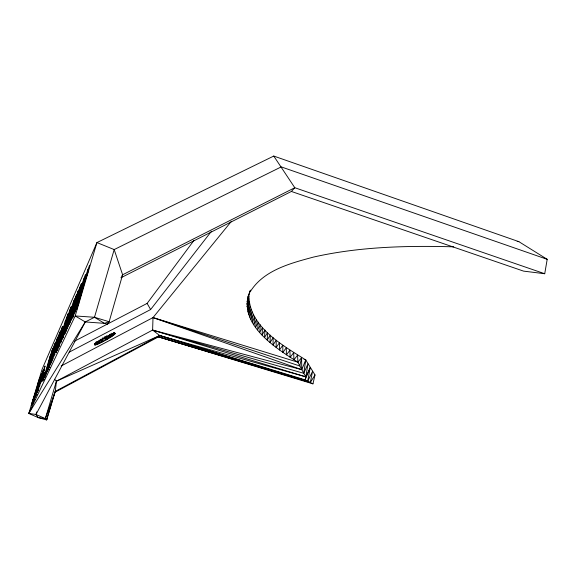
<?xml version="1.0" encoding="UTF-8"?>
<svg xmlns="http://www.w3.org/2000/svg" width="576" height="576" viewBox="0 0 576 576"><rect width="100%" height="100%" fill="white"/><g stroke="black" fill="none" stroke-linecap="round" stroke-linejoin="round"><path stroke-width="0.86" d="M120.866 277.79L291.377 191.455L523.577 271.123L544.723 273.73L547.2 259.322L518.846 241.646L273.751 156.053L96.934 242.575L42.113 369.202L28.8 413.453L38.16 417.578L46.606 419.947L55.339 391.349L56.39 381.211L54.569 379.238M248.933 294.451C248.321 326.47 282.24 345.038 305.755 359.942L314.993 374.933L312.955 383.861L158.486 336.852L54.763 392.357L46.606 419.947L45.324 418.601L35.993 414.468L28.8 413.453L75.19 315.95L96.934 242.575L114.185 249.574L281.232 166.896L547.2 259.322M312.955 383.861L305.136 379.858L305.834 376.855L303.754 373.298L305.755 359.942L304.042 359.417M310.234 367.61L307.706 381.197L158.486 336.852L159.689 335.542L305.834 376.855L310.234 367.61L305.136 379.858L159.689 335.542L152.618 330.07L153.007 317.585L231.415 221.306M250.474 290.225C235.822 323.107 274.774 347.371 297.893 362.196L303.754 373.298L307.958 363.823L305.834 376.855L152.618 330.07L56.39 381.211L45.324 418.601L38.16 417.578L35.993 414.468L36.756 411.912M158.486 336.852L310.313 382.536L312.574 371.311L307.706 381.197L159.689 335.542L56.39 381.211M305.755 359.942L301.738 369.67L153.007 317.585L297.893 362.196L301.608 357.545L299.786 365.969L153.007 317.585L61.164 365.983M77.94 302.659L84.78 279.367L86.58 274.802L79.675 298.325L77.94 302.659L79.042 302.998M76.802 309.506L77.364 307.188L76.27 306.857L84.672 278.546L89.597 265.14L79.733 299.369L74.945 312.257L76.27 306.857M75.226 311.177L74.16 310.846L74.448 309.665L82.512 283.932L81.432 287.762L82.454 285.494L85.428 274.586L80.741 287.366L71.273 320.098L73.03 316.339L80.676 291.485L78.97 295.265L76.464 303.682L77.155 302.17L78.235 302.501M73.102 317.369L73.476 315.842M248.724 294.35L247.118 301.795L248.753 296.165L246.982 304.315L248.724 298.742L247.075 306.842L248.933 301.334L247.399 309.384L249.358 303.934L247.946 311.933L250.013 306.54L248.717 314.489L250.884 309.154L249.696 317.052L251.957 311.767L250.884 319.615L253.246 314.381L252.274 322.178L254.729 316.994L253.858 324.749L256.406 319.608L255.636 327.305L258.271 322.214L257.602 329.868L260.323 324.814L259.747 332.417L262.555 327.413L262.066 334.966L264.96 329.998L264.557 337.507L267.538 332.575L267.214 340.034L270.274 335.138L270.036 342.554L273.175 337.694L273.01 345.06L276.228 340.229L276.142 347.551L279.439 342.756L279.418 350.035L282.787 345.262L282.845 352.498L286.286 347.76L286.409 354.953L289.915 350.237L290.102 357.386L293.681 352.692L293.933 359.798L297.583 355.133L297.893 362.196M74.786 301.176L72.403 307.066L62.899 338.018L71.82 307.901L70.934 309.888L61.049 341.978M73.901 303.235L64.822 333.9L76.586 294.602L74.045 301.068L75.024 301.363L75.686 299.347M74.045 301.068L74.462 299.426L70.402 310.608L60.984 342.216L60.048 341.935L69.725 310.154L71.237 306.734L62.575 336.478L58.795 346.81L60.048 341.935M62.28 338.933L61.33 338.652L67.846 316.814M69.631 315.23L68.681 314.942L61.33 338.652M45.59 374.717L44.798 374.486L50.011 356.4L52.97 348.098L51.876 352.217M47.16 367.963L50.292 356.17L50.868 354.881L51.653 355.111M47.916 366.984L48.586 364.378M50.818 359.561L50.011 359.323L53.028 350.035L53.834 350.28M54.36 355.918L53.489 355.658L59.522 335.477M56.642 350.136L55.901 353.002L59.724 342.634L68.148 313.726L65.117 321.746L56.642 350.136L57.557 350.41L58.442 347.422M66.622 321.898L65.7 321.617L58.766 344.218L59.688 344.491M55.31 344.923L46.303 373.536L54.346 346.673L57.521 337.788L47.628 370.699L55.31 344.923L56.138 345.168M52.366 358.553L51.156 363.146L54.497 353.938L62.561 326.369L59.134 335.916L52.366 358.553L53.23 358.805M37.613 388.858L38.297 386.273M44.798 374.486L45.648 371.563L42.71 381.226L45.583 373.212M50.868 354.881L50.018 357.833L50.558 356.616L51.358 356.846M40.622 377.503L41.638 373.774L34.531 396.749L35.222 396.943M36.468 391.32L39.37 380.657L39.809 379.67L40.5 379.872M38.369 390.197L37.649 389.988L39.478 385.013L35.748 396.115L45.079 365.969L40.536 380.297L41.256 380.498M38.693 384.221L38.909 383.393L38.232 383.198L33.07 399.924L33.746 400.118M39.744 382.486L39.046 382.284L39.809 379.67M38.966 383.774L41.458 375.977L38.966 383.774L39.665 383.976M34.531 396.749L35.287 394.157L31.291 405.662L32.335 401.846L33.012 402.041L32.386 404.323M38.232 383.198L37.483 385.769L37.886 384.883L38.563 385.078M37.649 389.988L41.083 379.094L40.536 380.297M33.401 402.811L32.71 402.617L33.761 398.779L34.452 398.974L34.906 397.462M249.228 293.515L249.926 291.017M94.486 317.275L114.185 249.574L122.609 274.766L109.145 321.739L107.532 324.274L104.436 323.338L85.27 321.948L75.19 315.95L94.486 317.275L109.145 321.739L104.436 323.338L94.486 317.275L85.27 321.948L28.8 413.453M250.625 290.232L250.135 291.917C263.412 270.216 290.462 263.282 313.466 257.083C359.388 246.694 406.836 245.534 453.715 246.83M77.155 302.17L74.16 310.846M74.938 310.802L73.663 315.079L72.605 314.755M79.034 298.958L79.783 296.431M77.623 306.331L78.638 302.904M42.754 379.022L43.524 376.466L42.775 376.25L40.99 382.212L44.402 372.665L42.775 376.25M52.142 351.612L44.266 377.892L48.866 364.039L45.526 375.192L46.058 374.054L55.195 343.066L52.142 351.612L52.934 351.85M50.011 359.323L53.028 350.035M49.385 363.715L50.4 360.324M57.139 342.95L56.297 342.698L58.284 336.074L60.48 331.092L49.133 367.474L49.99 367.726M49.133 367.474L57.053 341.014L57.895 341.266M57.629 341.294L60.228 333.9L53.489 355.658M58.766 344.218L65.7 321.617M33.07 399.924L34.726 395.374M33.264 401.198L34.279 397.829M35.287 394.459L36.05 391.932M34.603 400.277L33.898 400.075L43.322 369.958L42.293 373.752L43.006 373.954M33.898 400.075L39.586 382.766L40.298 382.968M38.693 386.647L39.463 384.091M38.326 389.743L37.562 392.306L36.842 392.105M39.614 385.474L41.148 380.347M37.663 384.156L40.025 377.424L39.024 381.096L39.701 381.298M38.599 383.515L39.931 379.346L39.262 379.152M35.086 395.921L32.71 402.617M41.256 376.625L39.888 380.887L39.204 380.693M42.955 372.787L41.508 377.28L40.81 377.078M43.697 371.974L44.683 368.906M50.796 356.63L52.711 350.69L51.926 350.46M53.431 350.33L54.907 345.773L54.108 345.535M55.418 346.133L57.19 340.639L56.376 340.402M60.53 334.512L61.877 330.358M68.681 314.942L66.024 322.02L65.117 321.746M69.077 315.31L70.661 310.442L69.725 310.154M72.454 307.548L73.822 303.35L72.857 303.055M79.711 287.525L67.19 328.838L78.71 292.442L69.286 324.36L70.171 322.459L81.526 283.421L79.711 287.525L80.734 287.842L79.15 292.694M82.894 284.335L84.269 280.138M86.537 276.502L88.358 270.958M159.689 335.542L55.339 391.349L45.324 418.601L47.138 419.112M56.297 342.698L57.053 341.014M39.046 382.284L39.463 381.362L40.162 381.564M35.993 414.468L85.27 321.948M54.763 392.357L55.339 391.349M121.738 276.278L122.609 274.766L294.79 187.718L544.723 273.73M310.313 382.536L314.993 374.933M74.318 341.294L147.125 303.394L194.011 240.336M69.192 352.166L150.624 309.535L211.457 231.264M291.377 191.455L294.79 187.718L273.751 156.053M104.616 340.718C117.014 334.166 120.478 328.99 104.27 337.831C92.52 344.131 89.532 348.854 104.616 340.718L102.938 337.759M517.176 241.495L518.846 241.646M34.294 399.24L34.999 399.442M33.3 399.074L33.977 399.269M31.975 404.194L32.659 404.388M303.754 373.298L152.618 330.07L301.738 369.67L301.608 357.545M36.533 394.445L37.26 394.654M34.898 394.999L35.59 395.194M34.942 395.856L35.64 396.05M34.762 395.892L35.453 396.094M34.344 396.209L35.028 396.403M33.833 397.922L34.51 398.117M38.995 381.816L39.686 382.018M39.413 382.788L40.118 382.99M39.348 384.862L40.075 385.07M37.843 385.214L38.527 385.416M39.046 385.963L39.766 386.172M38.815 386.021L39.535 386.23M38.498 387.792L39.218 388.001M37.879 388.066L38.592 388.267M37.894 389.095L38.614 389.304M37.202 389.556L37.901 389.758M42.833 373.846L43.56 374.062M42.3 374.429L43.013 374.638M40.846 375.574L41.53 375.768M44.784 376.783L45.59 377.021M43.848 376.97L44.633 377.201M41.22 376.834L41.933 377.042M40.615 378.202L41.314 378.403M43.646 379.217L44.446 379.447M39.586 380.506L40.277 380.707M39.37 380.657L40.061 380.851M48.19 369.497L49.032 369.749M44.042 369.828L44.762 370.037M45.778 371.959L46.577 372.19M42.494 371.837L43.193 372.038M45.137 372.672L45.922 372.895M45.346 373.313L46.138 373.543M42.934 373.003L43.661 373.212M42.494 373.306L43.207 373.507M48.47 361.548L49.255 361.771M48.096 365.731L48.902 365.962M52.798 350.921L53.604 351.166M54.151 354.218L55.03 354.478M50.803 357.581L51.617 357.818M49.853 357.523L50.638 357.754M58.075 345.722L58.99 345.989L58.666 346.68L57.751 346.406M55.051 345.888L55.886 346.133M54.346 346.673L55.159 346.918M59.134 335.916L59.99 336.175M62.122 336.946L63.072 337.234M58.284 336.074L59.119 336.326M58.457 337.867L59.314 338.119M66.528 317.398L67.435 317.671M70.402 310.608L71.359 310.903M71.554 308.966L72.533 309.262M78.97 295.265L80.035 295.589M74.923 298.375L75.902 298.678M84.672 278.546L85.759 278.885M83.491 278.971L84.542 279.295M87.53 269.82L88.618 270.166M105.034 336.578L107.41 339.149L106.15 336.924M104.234 338.011L106.02 339.941L104.342 336.982M106.394 335.786L108.749 338.35L107.489 336.125M108.281 335.635L110.016 337.565L108.756 335.34M100.08 340.207L101.837 342.187L101.095 339.696M109.49 334.872L111.197 336.809L109.937 334.584M98.777 340.834L100.512 342.842L99.245 340.618M110.599 334.138L112.262 336.089L111.002 333.864M97.56 341.395L99.259 343.433L97.992 341.208M112.126 334.109L113.206 335.426L111.938 333.194M96.444 341.878L98.1 343.951L96.833 341.719M112.954 333.49L113.99 334.822L113.148 333.338M95.983 342.979L97.056 344.383L95.789 342.151M113.623 332.942L114.624 334.296L113.782 332.806M95.119 343.289L96.149 344.722L95.306 343.231M114.12 332.474L115.085 333.85L114.235 332.359M94.399 343.498L95.393 344.966L94.55 343.469M147.125 303.394L150.624 309.535M101.952 339.25L103.212 341.474L102.233 338.134M100.152 339.221L101.837 342.187M248.731 294.343L248.119 296.813L248.774 294.322M77.659 292.169L65.988 331.416L78.581 290.088L77.659 292.169"/></g></svg>
